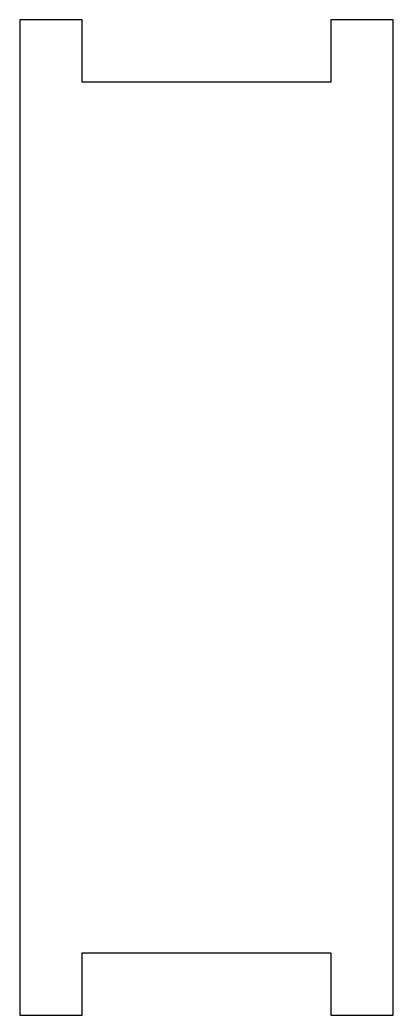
# Model space of a CAD drawing. Header units: millimetres. Extents: x -15 to 15, y -40 to 40.
import ezdxf

# ---------------------------------------------------------------- set-up
doc = ezdxf.new("R2010")
doc.units = ezdxf.units.MM
doc.layers.get('0').update_dxf_attribs({"linetype": 'CONTINUOUS'})

msp = doc.modelspace()

# ---------------------------------------------------------------- linework, layer by layer
msp.add_lwpolyline([(10, -35), (10, -40), (15, -40), (15, 40), (10, 40), (10, 35), (-10, 35), (-10, 40), (-15, 40), (-15, -40), (-10, -40), (-10, -35)], close=True)

doc.saveas('drawing.dxf')
